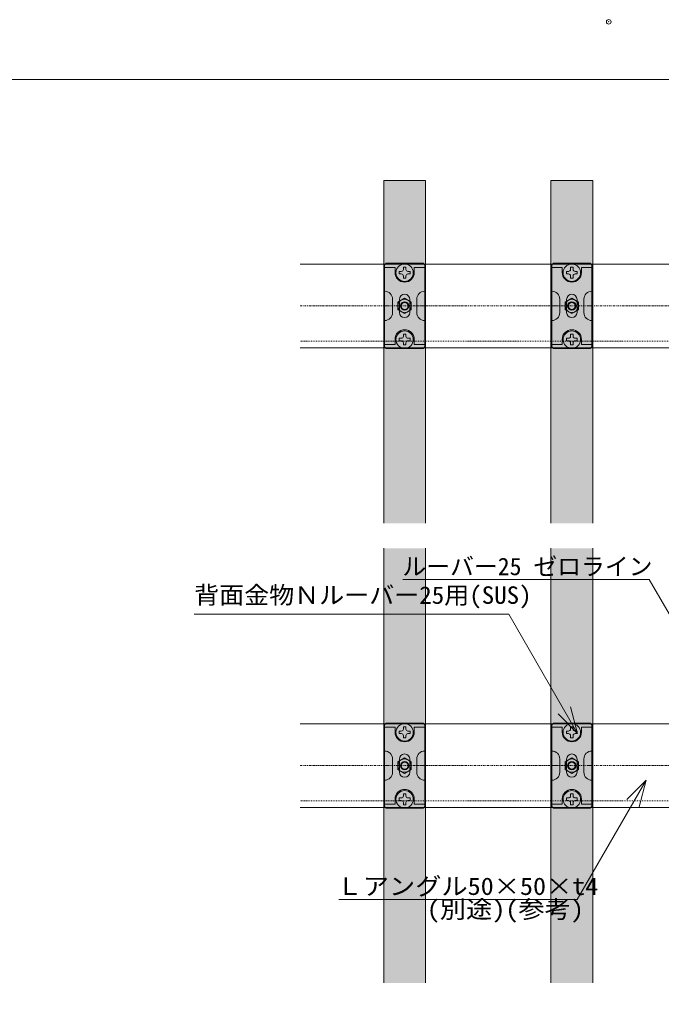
# Model space of a CAD drawing. Units: millimetres, scale not verified. Extents: x -1200 to 1200, y -500 to 500.
# Drawn here: x 228.1 to 304.9, y 50.4 to 167.2 of the extents above; entities that cross this region are included whole.
import ezdxf
from ezdxf.enums import TextEntityAlignment as Align

# ---------------------------------------------------------------- set-up
doc = ezdxf.new("R2010")
doc.units = ezdxf.units.MM
doc.header["$LTSCALE"] = 1.1
doc.header["$PDMODE"] = 32
doc.header["$PDSIZE"] = 0.55
doc.linetypes.add('CHAIN1', pattern=[8, 5, -1, 1, -1])
doc.linetypes.add('DASHED1', pattern=[1.8, 1.2, -0.6])
for name, color, linetype, lineweight in [('0-0_一般', 7, 'Continuous', 9), ('0-3_寸法', 7, 'Continuous', 9), ('0-4_ルーバー', 7, 'Continuous', 9), ('0-7_ストリンガー', 7, 'Continuous', 9), ('0-8_背面金物', 7, 'Continuous', 9), ('0-B_文字', 7, 'Continuous', 9)]:
    doc.layers.add(name, color=color, linetype=linetype, lineweight=lineweight)
doc.layers.add('0-6_ハッチング', color=254, linetype='Continuous')
doc.styles.add('ＭＳ ゴシック', font='')
doc.styles.get('ＭＳ ゴシック').set_extended_font_data('MS Gothic')

# ---------------------------------------------------------------- blocks, each defined once
blk = doc.blocks.new('シンボル-26')
at = {"layer": '0-7_ストリンガー'}
for p, q in [((2562.5, 125), (-2562.5, 125)), ((2562.5, -125), (-2562.5, -125))]:
    blk.add_line(p, q, dxfattribs=at)
at = {"layer": '0-7_ストリンガー', "linetype": 'CHAIN1'}
blk.add_line((-2562.5, 0), (2667.05, 0), dxfattribs=at)
at = {"layer": '0-7_ストリンガー', "linetype": 'DASHED1'}
blk.add_line((2562.5, -105), (-2562.5, -105), dxfattribs=at)
blk = doc.blocks.new('グループ-650-1')
at = {"layer": '0-8_背面金物'}
for p, q in [((123049.89, 179324.76), (123044.89, 179319.76)), ((123044.89, 179319.76), (123044.89, 179197.26)), ((123044.89, 179312.26), (123076.14, 179312.26)), ((123159.89, 179324.76), (123049.89, 179324.76)), ((123076.14, 179297.26), (123076.14, 179312.26)), ((123133.64, 179297.26), (123133.64, 179312.26)), ((123164.89, 179312.26), (123133.64, 179312.26)), ((123164.89, 179319.76), (123159.89, 179324.76)), ((123164.89, 179197.26), (123164.89, 179319.76)), ((123068.64, 179197.26), (123068.64, 179217.26)), ((123089.27, 179177.89), (123089.27, 179216.64)), ((123120.52, 179177.89), (123120.52, 179216.64)), ((123141.14, 179197.26), (123141.14, 179217.26)), ((123044.89, 179074.76), (123044.89, 179197.26)), ((123058.64, 179197.26), (123044.89, 179197.26)), ((123068.64, 179197.26), (123068.64, 179177.26)), ((123141.14, 179197.26), (123141.14, 179177.26)), ((123164.89, 179197.26), (123151.14, 179197.26)), ((123164.89, 179197.26), (123164.89, 179074.76)), ((123076.14, 179097.26), (123076.14, 179082.26)), ((123133.64, 179097.26), (123133.64, 179082.26)), ((123044.89, 179082.26), (123076.14, 179082.26)), ((123049.89, 179069.76), (123044.89, 179074.76)), ((123159.89, 179069.76), (123049.89, 179069.76)), ((123164.89, 179082.26), (123133.64, 179082.26)), ((123164.89, 179074.76), (123159.89, 179069.76))]:
    blk.add_line(p, q, dxfattribs=at)
for points in [[(123044.89, 179197.26), (123044.89, 179319.76), (123049.89, 179324.76)], [(123044.89, 179197.26), (123044.89, 179074.76), (123049.89, 179069.76)]]:
    blk.add_lwpolyline(points, dxfattribs=at)
for centre, radius, start, end in [((123104.89, 179297.26), 28.75, 180, 270), ((123104.89, 179297.26), 28.75, 270, 0), ((123044.89, 179217.26), 23.75, 0, 90), ((123164.89, 179217.26), 23.75, 90, 180), ((123104.89, 179216.64), 15.62, 0, 180), ((123044.89, 179177.26), 23.75, 270, 0), ((123104.89, 179177.89), 15.62, 180, 0), ((123164.89, 179177.26), 23.75, 180, 270), ((123104.89, 179097.26), 28.75, 90, 180), ((123104.89, 179097.26), 28.75, 0, 90)]:
    blk.add_arc(centre, radius, start, end, dxfattribs=at)
blk = doc.blocks.new('グループ-651-1')
at = {"layer": '0-8_背面金物'}
for p, q in [((123104.89, 179220.36), (123084.89, 179208.81)), ((123124.89, 179208.81), (123104.89, 179220.36)), ((123084.89, 179208.81), (123084.89, 179185.71)), ((123084.89, 179185.71), (123104.89, 179174.17)), ((123104.89, 179174.17), (123124.89, 179185.71)), ((123124.89, 179185.71), (123124.89, 179208.81))]:
    blk.add_line(p, q, dxfattribs=at)
for radius in [20, 12.5, 10.34]:
    blk.add_circle((123104.89, 179197.26), radius, dxfattribs=at)
blk = doc.blocks.new('グループ-652-1')
at = {"layer": '0-8_背面金物'}
blk.add_line((123108.64, 179306.69), (123108.64, 179312.94), dxfattribs=at)
for points in [[(123094.89, 179300.44), (123088.64, 179300.44), (123088.64, 179292.94), (123094.89, 179292.94)], [(123108.64, 179312.94), (123101.14, 179312.94), (123101.14, 179306.69)], [(123114.89, 179292.94), (123121.14, 179292.94), (123121.14, 179300.44), (123114.89, 179300.44)], [(123101.14, 179286.69), (123101.14, 179280.44), (123108.64, 179280.44), (123108.64, 179286.69)]]:
    blk.add_lwpolyline(points, dxfattribs=at)
blk.add_circle((123104.89, 179296.69), 26, dxfattribs=at)
for centre, start, end in [((123094.89, 179306.69), 270, 0), ((123114.89, 179306.69), 180, 270), ((123094.89, 179286.69), 0, 90), ((123114.89, 179286.69), 90, 180)]:
    blk.add_arc(centre, 6.25, start, end, dxfattribs=at)
blk = doc.blocks.new('グループ-653-1')
at = {"layer": '0-8_背面金物'}
blk.add_line((123108.64, 179106.69), (123108.64, 179112.94), dxfattribs=at)
for points in [[(123094.89, 179100.44), (123088.64, 179100.44), (123088.64, 179092.94), (123094.89, 179092.94)], [(123108.64, 179112.94), (123101.14, 179112.94), (123101.14, 179106.69)], [(123114.89, 179092.94), (123121.14, 179092.94), (123121.14, 179100.44), (123114.89, 179100.44)], [(123101.14, 179086.69), (123101.14, 179080.44), (123108.64, 179080.44), (123108.64, 179086.69)]]:
    blk.add_lwpolyline(points, dxfattribs=at)
blk.add_circle((123104.89, 179096.69), 26, dxfattribs=at)
for centre, start, end in [((123094.89, 179106.69), 270, 0), ((123094.89, 179086.69), 0, 90), ((123114.89, 179106.69), 180, 270), ((123114.89, 179086.69), 90, 180)]:
    blk.add_arc(centre, 6.25, start, end, dxfattribs=at)
blk = doc.blocks.new('グループ-654-1')
at = {"layer": '0-8_背面金物'}
for name in ['グループ-650-1', 'グループ-652-1', 'グループ-651-1', 'グループ-653-1']:
    blk.add_blockref(name, (0, 0), dxfattribs=at)
blk = doc.blocks.new('グループ-655-1')
at = {"layer": '0-8_背面金物'}
for p, q in [((123049.89, 180699.76), (123044.89, 180694.76)), ((123159.89, 180699.76), (123049.89, 180699.76)), ((123164.89, 180694.76), (123159.89, 180699.76)), ((123044.89, 180694.76), (123044.89, 180572.26)), ((123044.89, 180687.26), (123076.14, 180687.26)), ((123076.14, 180672.26), (123076.14, 180687.26)), ((123133.64, 180672.26), (123133.64, 180687.26)), ((123164.89, 180687.26), (123133.64, 180687.26)), ((123164.89, 180572.26), (123164.89, 180694.76)), ((123068.64, 180572.26), (123068.64, 180592.26)), ((123089.27, 180552.89), (123089.27, 180591.64)), ((123120.52, 180552.89), (123120.52, 180591.64)), ((123141.14, 180572.26), (123141.14, 180592.26)), ((123044.89, 180449.76), (123044.89, 180572.26)), ((123058.64, 180572.26), (123044.89, 180572.26)), ((123068.64, 180572.26), (123068.64, 180552.26)), ((123141.14, 180572.26), (123141.14, 180552.26)), ((123164.89, 180572.26), (123151.14, 180572.26)), ((123164.89, 180572.26), (123164.89, 180449.76)), ((123076.14, 180472.26), (123076.14, 180457.26)), ((123133.64, 180472.26), (123133.64, 180457.26)), ((123044.89, 180457.26), (123076.14, 180457.26)), ((123049.89, 180444.76), (123044.89, 180449.76)), ((123159.89, 180444.76), (123049.89, 180444.76)), ((123164.89, 180457.26), (123133.64, 180457.26)), ((123164.89, 180449.76), (123159.89, 180444.76))]:
    blk.add_line(p, q, dxfattribs=at)
for points in [[(123044.89, 180572.26), (123044.89, 180694.76), (123049.89, 180699.76)], [(123044.89, 180572.26), (123044.89, 180449.76), (123049.89, 180444.76)]]:
    blk.add_lwpolyline(points, dxfattribs=at)
for centre, radius, start, end in [((123104.89, 180672.26), 28.75, 180, 270), ((123104.89, 180672.26), 28.75, 270, 0), ((123044.89, 180592.26), 23.75, 0, 90), ((123164.89, 180592.26), 23.75, 90, 180), ((123104.89, 180591.64), 15.62, 0, 180), ((123104.89, 180552.89), 15.62, 180, 0), ((123044.89, 180552.26), 23.75, 270, 0), ((123164.89, 180552.26), 23.75, 180, 270), ((123104.89, 180472.26), 28.75, 90, 180), ((123104.89, 180472.26), 28.75, 0, 90)]:
    blk.add_arc(centre, radius, start, end, dxfattribs=at)
blk = doc.blocks.new('グループ-656-1')
at = {"layer": '0-8_背面金物'}
for p, q in [((123104.89, 180595.36), (123084.89, 180583.81)), ((123084.89, 180583.81), (123084.89, 180560.71)), ((123124.89, 180583.81), (123104.89, 180595.36)), ((123124.89, 180560.71), (123124.89, 180583.81)), ((123084.89, 180560.71), (123104.89, 180549.17)), ((123104.89, 180549.17), (123124.89, 180560.71))]:
    blk.add_line(p, q, dxfattribs=at)
for radius in [20, 12.5, 10.34]:
    blk.add_circle((123104.89, 180572.26), radius, dxfattribs=at)
blk = doc.blocks.new('グループ-657-1')
at = {"layer": '0-8_背面金物'}
blk.add_line((123108.64, 180681.69), (123108.64, 180687.94), dxfattribs=at)
for points in [[(123094.89, 180675.44), (123088.64, 180675.44), (123088.64, 180667.94), (123094.89, 180667.94)], [(123108.64, 180687.94), (123101.14, 180687.94), (123101.14, 180681.69)], [(123114.89, 180667.94), (123121.14, 180667.94), (123121.14, 180675.44), (123114.89, 180675.44)], [(123101.14, 180661.69), (123101.14, 180655.44), (123108.64, 180655.44), (123108.64, 180661.69)]]:
    blk.add_lwpolyline(points, dxfattribs=at)
blk.add_circle((123104.89, 180671.69), 26, dxfattribs=at)
for centre, start, end in [((123094.89, 180681.69), 270, 0), ((123114.89, 180681.69), 180, 270), ((123094.89, 180661.69), 0, 90), ((123114.89, 180661.69), 90, 180)]:
    blk.add_arc(centre, 6.25, start, end, dxfattribs=at)
blk = doc.blocks.new('グループ-658-1')
at = {"layer": '0-8_背面金物'}
blk.add_line((123108.64, 180481.69), (123108.64, 180487.94), dxfattribs=at)
for points in [[(123094.89, 180475.44), (123088.64, 180475.44), (123088.64, 180467.94), (123094.89, 180467.94)], [(123108.64, 180487.94), (123101.14, 180487.94), (123101.14, 180481.69)], [(123114.89, 180467.94), (123121.14, 180467.94), (123121.14, 180475.44), (123114.89, 180475.44)], [(123101.14, 180461.69), (123101.14, 180455.44), (123108.64, 180455.44), (123108.64, 180461.69)]]:
    blk.add_lwpolyline(points, dxfattribs=at)
blk.add_circle((123104.89, 180471.69), 26, dxfattribs=at)
for centre, start, end in [((123094.89, 180481.69), 270, 0), ((123094.89, 180461.69), 0, 90), ((123114.89, 180481.69), 180, 270), ((123114.89, 180461.69), 90, 180)]:
    blk.add_arc(centre, 6.25, start, end, dxfattribs=at)
blk = doc.blocks.new('グループ-659-1')
at = {"layer": '0-8_背面金物'}
for name in ['グループ-655-1', 'グループ-657-1', 'グループ-656-1', 'グループ-658-1']:
    blk.add_blockref(name, (0, 0), dxfattribs=at)
blk = doc.blocks.new('グループ-660-1')
at = {"layer": '0-8_背面金物'}
for name in ['グループ-659-1', 'グループ-654-1']:
    blk.add_blockref(name, (0, 0), dxfattribs=at)
blk = doc.blocks.new('グループ-671-1')
at = {"layer": '0-8_背面金物'}
for p, q in [((123549.89, 179324.76), (123544.89, 179319.76)), ((123544.89, 179319.76), (123544.89, 179197.26)), ((123544.89, 179312.26), (123576.14, 179312.26)), ((123659.89, 179324.76), (123549.89, 179324.76)), ((123576.14, 179297.26), (123576.14, 179312.26)), ((123633.64, 179297.26), (123633.64, 179312.26)), ((123664.89, 179312.26), (123633.64, 179312.26)), ((123664.89, 179319.76), (123659.89, 179324.76)), ((123664.89, 179197.26), (123664.89, 179319.76)), ((123568.64, 179197.26), (123568.64, 179217.26)), ((123589.27, 179177.89), (123589.27, 179216.64)), ((123620.52, 179177.89), (123620.52, 179216.64)), ((123641.14, 179197.26), (123641.14, 179217.26)), ((123544.89, 179074.76), (123544.89, 179197.26)), ((123558.64, 179197.26), (123544.89, 179197.26)), ((123568.64, 179197.26), (123568.64, 179177.26)), ((123641.14, 179197.26), (123641.14, 179177.26)), ((123664.89, 179197.26), (123651.14, 179197.26)), ((123664.89, 179197.26), (123664.89, 179074.76)), ((123576.14, 179097.26), (123576.14, 179082.26)), ((123633.64, 179097.26), (123633.64, 179082.26)), ((123544.89, 179082.26), (123576.14, 179082.26)), ((123549.89, 179069.76), (123544.89, 179074.76)), ((123659.89, 179069.76), (123549.89, 179069.76)), ((123664.89, 179082.26), (123633.64, 179082.26)), ((123664.89, 179074.76), (123659.89, 179069.76))]:
    blk.add_line(p, q, dxfattribs=at)
for points in [[(123544.89, 179197.26), (123544.89, 179319.76), (123549.89, 179324.76)], [(123544.89, 179197.26), (123544.89, 179074.76), (123549.89, 179069.76)]]:
    blk.add_lwpolyline(points, dxfattribs=at)
for centre, radius, start, end in [((123604.89, 179297.26), 28.75, 180, 270), ((123604.89, 179297.26), 28.75, 270, 0), ((123544.89, 179217.26), 23.75, 0, 90), ((123664.89, 179217.26), 23.75, 90, 180), ((123604.89, 179216.64), 15.62, 0, 180), ((123544.89, 179177.26), 23.75, 270, 0), ((123604.89, 179177.89), 15.62, 180, 0), ((123664.89, 179177.26), 23.75, 180, 270), ((123604.89, 179097.26), 28.75, 90, 180), ((123604.89, 179097.26), 28.75, 0, 90)]:
    blk.add_arc(centre, radius, start, end, dxfattribs=at)
blk = doc.blocks.new('グループ-672-1')
at = {"layer": '0-8_背面金物'}
for p, q in [((123604.89, 179220.36), (123584.89, 179208.81)), ((123624.89, 179208.81), (123604.89, 179220.36)), ((123584.89, 179208.81), (123584.89, 179185.71)), ((123584.89, 179185.71), (123604.89, 179174.17)), ((123604.89, 179174.17), (123624.89, 179185.71)), ((123624.89, 179185.71), (123624.89, 179208.81))]:
    blk.add_line(p, q, dxfattribs=at)
for radius in [20, 12.5, 10.34]:
    blk.add_circle((123604.89, 179197.26), radius, dxfattribs=at)
blk = doc.blocks.new('グループ-673-1')
at = {"layer": '0-8_背面金物'}
blk.add_line((123608.64, 179306.69), (123608.64, 179312.94), dxfattribs=at)
for points in [[(123594.89, 179300.44), (123588.64, 179300.44), (123588.64, 179292.94), (123594.89, 179292.94)], [(123608.64, 179312.94), (123601.14, 179312.94), (123601.14, 179306.69)], [(123614.89, 179292.94), (123621.14, 179292.94), (123621.14, 179300.44), (123614.89, 179300.44)], [(123601.14, 179286.69), (123601.14, 179280.44), (123608.64, 179280.44), (123608.64, 179286.69)]]:
    blk.add_lwpolyline(points, dxfattribs=at)
blk.add_circle((123604.89, 179296.69), 26, dxfattribs=at)
for centre, start, end in [((123594.89, 179306.69), 270, 0), ((123614.89, 179306.69), 180, 270), ((123594.89, 179286.69), 0, 90), ((123614.89, 179286.69), 90, 180)]:
    blk.add_arc(centre, 6.25, start, end, dxfattribs=at)
blk = doc.blocks.new('グループ-674-1')
at = {"layer": '0-8_背面金物'}
blk.add_line((123608.64, 179106.69), (123608.64, 179112.94), dxfattribs=at)
for points in [[(123594.89, 179100.44), (123588.64, 179100.44), (123588.64, 179092.94), (123594.89, 179092.94)], [(123608.64, 179112.94), (123601.14, 179112.94), (123601.14, 179106.69)], [(123614.89, 179092.94), (123621.14, 179092.94), (123621.14, 179100.44), (123614.89, 179100.44)], [(123601.14, 179086.69), (123601.14, 179080.44), (123608.64, 179080.44), (123608.64, 179086.69)]]:
    blk.add_lwpolyline(points, dxfattribs=at)
blk.add_circle((123604.89, 179096.69), 26, dxfattribs=at)
for centre, start, end in [((123594.89, 179106.69), 270, 0), ((123594.89, 179086.69), 0, 90), ((123614.89, 179106.69), 180, 270), ((123614.89, 179086.69), 90, 180)]:
    blk.add_arc(centre, 6.25, start, end, dxfattribs=at)
blk = doc.blocks.new('グループ-675-1')
at = {"layer": '0-8_背面金物'}
for name in ['グループ-671-1', 'グループ-673-1', 'グループ-672-1', 'グループ-674-1']:
    blk.add_blockref(name, (0, 0), dxfattribs=at)
blk = doc.blocks.new('グループ-676-1')
at = {"layer": '0-8_背面金物'}
for p, q in [((123549.89, 180699.76), (123544.89, 180694.76)), ((123659.89, 180699.76), (123549.89, 180699.76)), ((123664.89, 180694.76), (123659.89, 180699.76)), ((123544.89, 180694.76), (123544.89, 180572.26)), ((123544.89, 180687.26), (123576.14, 180687.26)), ((123576.14, 180672.26), (123576.14, 180687.26)), ((123633.64, 180672.26), (123633.64, 180687.26)), ((123664.89, 180687.26), (123633.64, 180687.26)), ((123664.89, 180572.26), (123664.89, 180694.76)), ((123568.64, 180572.26), (123568.64, 180592.26)), ((123589.27, 180552.89), (123589.27, 180591.64)), ((123620.52, 180552.89), (123620.52, 180591.64)), ((123641.14, 180572.26), (123641.14, 180592.26)), ((123544.89, 180449.76), (123544.89, 180572.26)), ((123558.64, 180572.26), (123544.89, 180572.26)), ((123568.64, 180572.26), (123568.64, 180552.26)), ((123641.14, 180572.26), (123641.14, 180552.26)), ((123664.89, 180572.26), (123651.14, 180572.26)), ((123664.89, 180572.26), (123664.89, 180449.76)), ((123576.14, 180472.26), (123576.14, 180457.26)), ((123633.64, 180472.26), (123633.64, 180457.26)), ((123544.89, 180457.26), (123576.14, 180457.26)), ((123549.89, 180444.76), (123544.89, 180449.76)), ((123659.89, 180444.76), (123549.89, 180444.76)), ((123664.89, 180457.26), (123633.64, 180457.26)), ((123664.89, 180449.76), (123659.89, 180444.76))]:
    blk.add_line(p, q, dxfattribs=at)
for points in [[(123544.89, 180572.26), (123544.89, 180694.76), (123549.89, 180699.76)], [(123544.89, 180572.26), (123544.89, 180449.76), (123549.89, 180444.76)]]:
    blk.add_lwpolyline(points, dxfattribs=at)
for centre, radius, start, end in [((123604.89, 180672.26), 28.75, 180, 270), ((123604.89, 180672.26), 28.75, 270, 0), ((123544.89, 180592.26), 23.75, 0, 90), ((123664.89, 180592.26), 23.75, 90, 180), ((123604.89, 180591.64), 15.62, 0, 180), ((123604.89, 180552.89), 15.62, 180, 0), ((123544.89, 180552.26), 23.75, 270, 0), ((123664.89, 180552.26), 23.75, 180, 270), ((123604.89, 180472.26), 28.75, 90, 180), ((123604.89, 180472.26), 28.75, 0, 90)]:
    blk.add_arc(centre, radius, start, end, dxfattribs=at)
blk = doc.blocks.new('グループ-677-1')
at = {"layer": '0-8_背面金物'}
for p, q in [((123604.89, 180595.36), (123584.89, 180583.81)), ((123584.89, 180583.81), (123584.89, 180560.71)), ((123624.89, 180583.81), (123604.89, 180595.36)), ((123624.89, 180560.71), (123624.89, 180583.81)), ((123584.89, 180560.71), (123604.89, 180549.17)), ((123604.89, 180549.17), (123624.89, 180560.71))]:
    blk.add_line(p, q, dxfattribs=at)
for radius in [20, 12.5, 10.34]:
    blk.add_circle((123604.89, 180572.26), radius, dxfattribs=at)
blk = doc.blocks.new('グループ-678-1')
at = {"layer": '0-8_背面金物'}
blk.add_line((123608.64, 180681.69), (123608.64, 180687.94), dxfattribs=at)
for points in [[(123594.89, 180675.44), (123588.64, 180675.44), (123588.64, 180667.94), (123594.89, 180667.94)], [(123608.64, 180687.94), (123601.14, 180687.94), (123601.14, 180681.69)], [(123614.89, 180667.94), (123621.14, 180667.94), (123621.14, 180675.44), (123614.89, 180675.44)], [(123601.14, 180661.69), (123601.14, 180655.44), (123608.64, 180655.44), (123608.64, 180661.69)]]:
    blk.add_lwpolyline(points, dxfattribs=at)
blk.add_circle((123604.89, 180671.69), 26, dxfattribs=at)
for centre, start, end in [((123594.89, 180681.69), 270, 0), ((123614.89, 180681.69), 180, 270), ((123594.89, 180661.69), 0, 90), ((123614.89, 180661.69), 90, 180)]:
    blk.add_arc(centre, 6.25, start, end, dxfattribs=at)
blk = doc.blocks.new('グループ-679-1')
at = {"layer": '0-8_背面金物'}
blk.add_line((123608.64, 180481.69), (123608.64, 180487.94), dxfattribs=at)
for points in [[(123594.89, 180475.44), (123588.64, 180475.44), (123588.64, 180467.94), (123594.89, 180467.94)], [(123608.64, 180487.94), (123601.14, 180487.94), (123601.14, 180481.69)], [(123614.89, 180467.94), (123621.14, 180467.94), (123621.14, 180475.44), (123614.89, 180475.44)], [(123601.14, 180461.69), (123601.14, 180455.44), (123608.64, 180455.44), (123608.64, 180461.69)]]:
    blk.add_lwpolyline(points, dxfattribs=at)
blk.add_circle((123604.89, 180471.69), 26, dxfattribs=at)
for centre, start, end in [((123594.89, 180481.69), 270, 0), ((123594.89, 180461.69), 0, 90), ((123614.89, 180481.69), 180, 270), ((123614.89, 180461.69), 90, 180)]:
    blk.add_arc(centre, 6.25, start, end, dxfattribs=at)
blk = doc.blocks.new('グループ-680-1')
at = {"layer": '0-8_背面金物'}
for name in ['グループ-676-1', 'グループ-678-1', 'グループ-677-1', 'グループ-679-1']:
    blk.add_blockref(name, (0, 0), dxfattribs=at)
blk = doc.blocks.new('グループ-681-1')
at = {"layer": '0-8_背面金物'}
for name in ['グループ-680-1', 'グループ-675-1']:
    blk.add_blockref(name, (0, 0), dxfattribs=at)

msp = doc.modelspace()

# ---------------------------------------------------------------- linework, layer by layer
at = {"layer": '0-0_一般'}
msp.add_lwpolyline([(98.607, 160), (498.607, 160), (498.607, -100), (98.607, -100)], close=True, dxfattribs=at)
at = {"layer": '0-3_寸法'}
msp.add_point((298.607, 166.883), dxfattribs=at)
at = {"layer": '0-4_ルーバー'}
for p, q in [((271.696, 103.89), (271.696, 51.89)), ((276.696, 51.89), (276.696, 103.89)), ((291.696, 103.89), (291.696, 51.89)), ((296.696, 51.89), (296.696, 103.89))]:
    msp.add_line(p, q, dxfattribs=at)
for points in [[(276.696, 106.89), (276.696, 147.89), (271.696, 147.89), (271.696, 106.89)], [(296.696, 106.89), (296.696, 147.89), (291.696, 147.89), (291.696, 106.89)]]:
    msp.add_lwpolyline(points, dxfattribs=at)
at = {"layer": '0-6_ハッチング'}
for points in [[(271.696, 106.89), (271.696, 147.89), (276.696, 106.89), (276.696, 147.89)], [(291.696, 106.89), (291.696, 147.89), (296.696, 106.89), (296.696, 147.89)], [(271.696, 51.89), (271.696, 103.89), (276.696, 51.89), (276.696, 103.89)], [(291.696, 51.89), (291.696, 103.89), (296.696, 51.89), (296.696, 103.89)]]:
    msp.add_solid(points, dxfattribs=at)
at = {"layer": '0-B_文字'}
for p, q in [((303.457, 100.169), (274, 100.169)), ((303.457, 100.169), (311.696, 85.899)), ((286.651, 96.016), (249.018, 96.016)), ((286.651, 96.016), (294.89, 81.746)), ((294.851, 61.877), (303.09, 76.146)), ((294.851, 61.877), (266.34, 61.877))]:
    msp.add_line(p, q, dxfattribs=at)
for points in [[(294.039, 84.921), (294.89, 81.746), (292.566, 84.071)], [(300.766, 73.822), (303.09, 76.146), (302.239, 72.971)]]:
    msp.add_lwpolyline(points, dxfattribs=at)

# ---------------------------------------------------------------- block references
at = {"layer": '0-7_ストリンガー', "xscale": 0.04, "yscale": 0.04}
for p in [(364.196, 132.89), (364.196, 77.89)]:
    msp.add_blockref('シンボル-26', p, dxfattribs=at)
at = {"layer": '0-8_背面金物', "xscale": 0.04, "yscale": 0.04}
for name in ['グループ-660-1', 'グループ-681-1']:
    msp.add_blockref(name, (-4650, -7090), dxfattribs=at)

# ---------------------------------------------------------------- texts
at = {"layer": '0-B_文字', "style": 'ＭＳ ゴシック'}
msp.add_text('ルーバー25 ゼロライン', height=2.089, dxfattribs=at).set_placement((273.935, 100.05), align=Align.BOTTOM_LEFT)
for s, height, width, p in [('背面金物Ｎルーバー25用(SUS)', 2.089, 1.05, (249.018, 96.621)), ('Ｌアングル50×50×t4', 2.09, 1.1, (266.05, 61.789)), ('(別途)(参考)', 2.089, 1.1, (276.844, 59.03))]:
    msp.add_text(s, height=height, dxfattribs=dict(at, width=width)).set_placement(p, align=Align.BOTTOM_LEFT)

doc.saveas('drawing.dxf')
